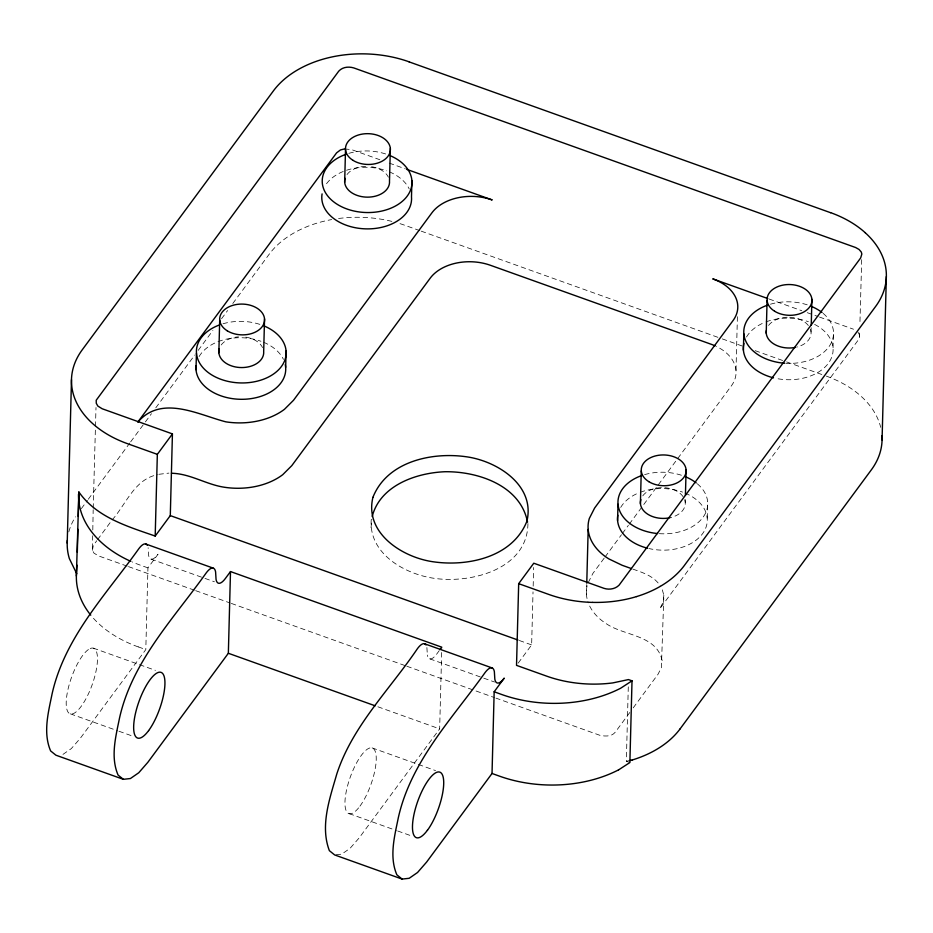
<?xml version="1.0" encoding="UTF-8"?>
<svg xmlns="http://www.w3.org/2000/svg" width="933" height="933" viewBox="0 0 933 933"><rect width="100%" height="100%" fill="white"/><g stroke="black" fill="none" stroke-linecap="round" stroke-linejoin="round"><path stroke-width="0.7" stroke-dasharray="4.67 3.5" d="M127.121 566.133L98.327 555.823L93.976 553.117L92.425 550.307L92.694 535.775M92.799 529.967L93.183 509.71M93.218 508.298L95.423 427.839M62.966 754.389L71.316 748.604L80.378 738.201L145.805 649.578L147.939 567.882L158.004 554.249A22.462 7.067 -70.3 0 1 148.604 555.298L148.137 547.764M527.938 523.553C527.553 569.363 470.687 583.93 433.635 578.238C404.281 573.935 368.57 553.409 371.229 519.553M336.078 854.78L341.723 854.138L350.062 848.354L359.135 837.951L439.653 728.883L441.764 648.622M518.212 663.095L531.635 644.913L533.023 591.884M533.175 586.146L533.664 567.509M586.46 594.788L586.729 584.618M629.88 762.541L626.335 761.27L628.329 685.3M633.215 707.855L658.033 674.256L661.38 667.643L663.853 595.277L661.894 588.338M685.242 502.421L685.323 499.587M707.237 518.165L707.657 501.826M735.997 370.389L737.408 316.649M811.057 332.008L811.174 327.751M833.052 347.764L833.472 331.413M861.695 259.689L859.876 324.906M95.469 426.393L96.006 407.499M663.853 595.277L663.095 602.286L659.748 608.887L858.535 339.647L859.491 337.758L859.701 330.62M371.019 527.716L371.894 519.308M92.425 550.307L93.312 545.42L96.74 540.778M81.369 508.625L87.422 500.415M88.285 499.248L129.827 442.988M130.69 441.81L144.533 423.057M145.396 421.891L151.461 413.681M155.788 407.826L194.729 355.076M198.181 350.388L212.899 330.469M221.553 318.748L227.605 310.537M232.795 303.505L269.147 254.289A101.242 69.427 1.5 0 1 317.103 223.092A100.834 69.159 1.5 0 1 331.705 219.57M97.592 539.624L111.284 521.081M112.135 519.926C126.095 504.31 134.492 479.13 157.525 474.722M439.28 650.593L436.761 653.998A22.462 7.067 -70.3 0 1 427.361 655.048M604.164 558.167L592.91 573.398L587.638 583.778A61.648 42.277 1.5 0 0 587.463 600.304M605.027 556.989L621.46 534.737M622.323 533.559L628.375 525.361M629.239 524.194L731.309 385.947A44.889 30.789 1.5 0 0 716.357 346.435M629.798 712.497L615.255 732.195C611.663 736.732 605.295 736.37 600.187 735.414L495.971 698.129M626.335 761.27L629.845 760.523M158.843 474.302L168.92 473.101M344.522 148.93L351.659 149.642L379.836 159.718M389.224 163.088L405.33 168.85M769.119 299.026L801.785 310.724M807.232 312.672L818.124 316.567M819.489 317.057L853.52 329.232M419.827 230.649L404.77 225.261A101.242 69.427 1.5 0 0 398.344 223.15M421.191 231.139L720.941 338.411M722.317 338.901L744.207 346.738M755.159 350.656L785.271 361.433M786.647 361.922L824.97 375.626M632.854 569.107C643.024 572.675 654.639 576.372 660.412 586.204M519.319 640.505L531.635 644.913M151.018 559.1L203.627 577.924M204.98 578.402L214.427 581.784M429.775 658.85L482.396 677.685M483.749 678.163L494.548 682.023M147.939 567.882L140.417 565.188A112.287 77.007 1.5 0 1 132.159 561.934M128.486 566.623L194.309 590.169M195.673 590.671L229.961 602.928M231.326 603.418L405.47 665.742M406.846 666.232L494.607 697.639M377.912 706.794L439.653 728.883M138.282 646.884L145.805 649.578M93.382 648.155L155.438 670.361M372.139 747.904L435.559 770.6M70.383 713.85L117.593 730.749M118.946 731.239L132.428 736.055M349.129 813.611L396.362 830.51M397.715 830.988L411.208 835.816M857.87 331.95L859.421 334.76L859.491 337.758M662.138 660.646C656.949 635.198 625.087 635.991 607.091 624.247A61.648 42.277 1.5 0 1 587.872 601.668M426.894 647.525L427.361 655.059M68.809 531.892A101.242 69.427 1.5 0 1 75.515 516.789M814.614 324.404A44.889 30.789 1.5 0 1 828.352 363.299A44.889 30.789 1.5 0 1 774.926 378.168M746.517 337A44.889 30.789 1.5 0 1 763.544 322.888M766.04 321.873A44.889 30.789 1.5 0 1 808.363 321.698M823.139 313.371A44.889 30.789 1.5 0 1 828.737 347.018A44.889 30.789 1.5 0 1 786.076 363.31M770.413 304.216A44.889 30.789 1.5 0 1 808.783 305.359M810.485 329.349A22.45 15.394 1.5 0 1 797.097 346.994M768.582 325.43A22.45 15.394 1.5 0 1 787.335 317.22M789.68 317.243A22.45 15.394 1.5 0 1 809.447 327.098M199.102 356.569A44.889 30.789 1.5 0 1 260.948 341.268M223.01 323.763A44.889 30.789 1.5 0 1 261.38 324.906M221.191 344.977A22.45 15.394 1.5 0 1 238.486 336.836M245.787 337.14A22.45 15.394 1.5 0 1 262.558 347.601M338.562 218.497A101.242 69.427 1.5 0 1 393.038 221.681M138.271 646.907A112.287 77.007 1.5 0 1 91.679 616.258M826.335 376.116A101.242 69.427 1.5 0 1 861.031 396.222A100.834 69.159 1.5 0 1 879.912 424.492A101.242 69.427 1.5 0 1 880.694 427.337M347.006 174.564A22.45 15.394 1.5 0 1 365.759 166.354M371.602 166.727A22.45 15.394 1.5 0 1 388.373 177.188M684.67 499.761A22.45 15.394 1.5 0 1 669.906 517.733M642.767 495.843A22.45 15.394 1.5 0 1 663.713 487.644A22.45 15.394 1.5 0 1 683.632 497.511M326.515 183.731A44.889 30.789 1.5 0 1 386.775 170.832M389.318 171.824A44.889 30.789 1.5 0 1 409.237 188.967M348.825 153.35A44.889 30.789 1.5 0 1 387.195 154.493M697.324 483.784A44.889 30.789 1.5 0 1 702.619 517.827A44.889 30.789 1.5 0 1 658.955 533.641M644.598 474.629A44.889 30.789 1.5 0 1 682.968 475.772M685.09 493.102A44.889 30.789 1.5 0 1 703.482 532.358A44.889 30.789 1.5 0 1 649.111 548.581M620.702 507.412A44.889 30.789 1.5 0 1 637.729 493.3M640.225 492.286A44.889 30.789 1.5 0 1 682.548 492.111M263.526 342.236A44.889 30.789 1.5 0 1 283.445 359.38M359.928 806.17A34.894 10.974 -70.3 0 0 376.232 759.625A34.894 10.974 -70.3 0 0 361.281 755.427A34.894 10.974 -70.3 0 0 344.965 801.96A34.894 10.974 -70.3 0 0 359.928 806.17M88.448 649.52A34.894 10.974 -70.3 0 0 66.208 702.222A34.894 10.974 -70.3 0 0 75.27 712.52A34.894 10.974 -70.3 0 0 92.437 683.971A34.894 10.974 -70.3 0 0 88.448 649.52"/><path stroke-width="1.4" d="M67.211 543.123L71.491 379.719M90.781 615.162A112.287 77.007 1.5 0 1 76.378 575.929L78.885 492.018C96.589 517.337 127.471 526.434 155.193 536.055L170.296 515.611L172.43 433.903L102.175 408.759L97.825 406.053L96.274 403.243L96.216 400.234L338.737 71.165C342.539 66.966 348.615 66.36 353.805 67.934L855.666 247.537L859.06 249.473L861.299 252.062L861.835 254.056L860.669 257.94L619.104 585.131C615.302 589.05 609.132 590.006 604.036 588.35L533.769 563.217L518.678 583.661L516.532 665.369L546.645 676.133A101.242 69.427 1.5 0 0 612.864 682.898L628.469 679.574L632.014 680.833L629.88 762.541L618.486 769.947M76.331 575.929L76.972 565.118M77.311 552.219L77.917 529.291M78.255 516.392L78.885 492.018M155.193 536.055L157.339 454.348L172.43 433.903M196 369.69L196.431 353.35M218.847 352.756L219.698 320.077M147.239 545.199A22.462 7.067 -70.3 0 0 138.737 548.826C106.175 594.484 64.762 637.216 52.12 693.732C48.364 712.264 42.813 732.697 50.627 750.925L55.91 755.194L123.354 779.323L130.422 778.53L138.76 772.746L147.834 762.331L228.352 653.275L230.498 571.567L441.799 647.187L440.119 649.45M264.54 318.888L263.677 351.566A22.45 15.394 1.5 0 1 239.653 367.497A22.45 15.394 1.5 0 1 219.29 348.755M285.673 367.31L286.093 350.971M344.662 182.343L345.513 149.665M390.356 148.475L389.493 181.154A22.45 15.394 1.5 0 1 365.468 197.085A22.45 15.394 1.5 0 1 345.105 178.343M411.908 180.559L411.488 196.898A44.889 30.789 1.5 0 1 365.386 228.853A44.889 30.789 1.5 0 1 322.083 193.901M492.029 773.48L494.163 691.773L504.228 678.139A22.462 7.067 -70.3 0 1 494.828 679.201L494.362 671.667A22.462 7.067 -70.3 0 0 484.962 672.728C452.4 718.387 410.986 761.118 398.344 817.623C394.589 836.166 389.038 856.599 396.852 874.816L402.135 879.084L409.19 878.291L417.541 872.495L426.603 862.092L492.029 773.48L499.552 776.174A112.287 77.007 1.5 0 0 618.462 769.923M586.764 583.16L588.175 529.419M617.564 520.556L617.996 504.217M640.411 503.61L641.263 470.932M685.428 495.318L686.105 469.742M743.379 350.143L743.811 333.804M766.226 333.209L767.078 300.519M811.244 324.906L811.92 299.33M882.07 439.979L886.35 276.576A100.834 69.159 1.5 0 0 865.311 232.818M372.197 516.497C380.174 485.522 415.873 472.961 444.854 471.736C477.999 471.235 520.497 485.557 527.553 522.165M230.498 571.567L225.459 578.378A22.462 7.067 -70.3 0 1 216.059 579.44L215.593 571.906A22.462 7.067 -70.3 0 0 206.181 572.967C173.631 618.626 132.218 661.357 119.564 717.862C115.809 736.405 110.269 756.838 118.071 775.055L123.354 779.323M680.134 728.825L871.375 469.8A101.242 69.427 1.5 0 0 881.977 435.746M632.014 680.833L620.632 688.239A112.287 77.007 1.5 0 1 501.686 694.49L494.163 691.773M344.522 148.93L340.452 149.945L336.591 152.86L137.804 422.113C161.619 394.542 197.948 414.625 225.868 421.844A61.648 42.277 1.5 0 0 284.46 409.307L293.51 400.28L431.909 212.829A44.889 30.789 1.5 0 1 492.181 199.942L406.671 169.328M629.845 760.523L632.177 760.022M171.474 473.264C189.959 473.532 206.065 484.46 224.153 487.213A61.648 42.277 1.5 0 0 282.746 474.675L291.796 465.637L430.195 278.186A44.889 30.789 1.5 0 1 490.466 265.299L711.296 344.312A44.889 30.789 1.5 0 1 715.121 345.863M409.051 61.858L830.615 212.712M712.999 278.944L767.754 298.537M631.524 568.629L622.148 565.281L608.806 558.879A61.648 42.277 1.5 0 1 589.341 518.421L594.624 508.03L733.023 320.579A44.889 30.789 1.5 0 0 712.999 278.955M157.339 454.348L127.226 443.583A101.242 69.427 1.5 0 1 80.786 410.03A100.834 69.159 1.5 0 1 73.649 395.207A101.242 69.427 1.5 0 1 82.174 349.898L273.416 90.874A101.242 69.427 1.5 0 1 302.024 67.468A100.834 69.159 1.5 0 1 342.843 55.082A101.242 69.427 1.5 0 1 409.144 61.835M518.678 583.661L548.791 594.438A101.242 69.427 1.5 0 0 592.362 602.403M170.296 515.611L517.943 640.015M145.723 543.986L213.179 568.115M424.48 643.735L491.948 667.876M228.352 653.275L375.171 705.803M402.135 879.084L334.667 854.943L329.372 850.674C319.891 825.728 329.792 798.415 336.778 774.052C352.429 725.897 389.714 689.65 417.494 648.587A22.462 7.067 -70.3 0 1 425.984 644.96M76.751 573.725L69.369 558.622A101.242 69.427 1.5 0 1 67.363 540.312M795.721 347.321A22.45 15.394 1.5 0 1 766.355 330.527M784.758 363.24A44.889 30.789 1.5 0 1 744.651 338.096A44.889 30.789 1.5 0 1 767.742 305.079M811.325 306.362A44.889 30.789 1.5 0 1 822.031 312.497M680.145 728.825A101.242 69.427 1.5 0 1 632.177 760.01M263.957 325.897A44.889 30.789 1.5 0 1 275.48 372.57A44.889 30.789 1.5 0 1 206.718 371.322A44.889 30.789 1.5 0 1 219.08 325.092M196.047 365.666A44.889 30.789 1.5 0 0 220.713 395.755A44.889 30.789 1.5 0 0 267.141 393.819A44.889 30.789 1.5 0 0 285.253 364.64M773.504 377.853A44.889 30.789 1.5 0 1 743.904 343.449M427.419 830.335A34.894 10.974 -70.3 0 0 442.767 775.696A34.894 10.974 -70.3 0 0 417.494 801.972A34.894 10.974 -70.3 0 0 416.608 837.752A34.894 10.974 -70.3 0 0 427.442 830.23M130.807 561.351A112.287 77.007 1.5 0 1 78.512 494.233M886.35 276.576A101.242 69.427 1.5 0 1 875.667 306.397L684.414 565.41A101.242 69.427 1.5 0 1 636.458 596.607M830.592 212.642A101.242 69.427 1.5 0 1 865.276 232.749M636.458 596.619A100.834 69.159 1.5 0 1 592.467 602.38M389.772 155.484A44.889 30.789 1.5 0 1 400.98 202.414A44.889 30.789 1.5 0 1 331.915 200.385A44.889 30.789 1.5 0 1 346.19 154.213M669.906 517.733A22.45 15.394 1.5 0 1 647.922 514.328A22.45 15.394 1.5 0 1 640.854 499.621M657.637 533.548A44.889 30.789 1.5 0 1 618.707 508.065A44.889 30.789 1.5 0 1 641.927 475.492M685.51 476.775A44.889 30.789 1.5 0 1 696.216 482.909M647.689 548.254A44.889 30.789 1.5 0 1 617.821 515.191M372.908 497.359C364.22 533.396 402.963 557.876 434.067 561.899C468.553 566.681 512.812 556.919 526.9 521.232C535.589 485.195 496.846 460.704 465.754 456.692C431.256 451.91 387.008 461.672 372.908 497.359M774.6 311.225A22.45 15.394 1.5 0 0 811.488 303.33A22.45 15.394 1.5 0 0 782.437 285.218A22.45 15.394 1.5 0 0 774.6 311.225M148.627 730.597A34.894 10.974 -70.3 0 0 163.17 674.186A34.894 10.974 -70.3 0 0 136.09 710.864A34.894 10.974 -70.3 0 0 148.627 730.597M353.036 160.371A22.45 15.394 1.5 0 0 389.924 152.476A22.45 15.394 1.5 0 0 360.873 134.352A22.45 15.394 1.5 0 0 353.036 160.371M648.785 481.638A22.45 15.394 1.5 0 0 685.673 473.742A22.45 15.394 1.5 0 0 656.622 455.631A22.45 15.394 1.5 0 0 648.785 481.638M227.22 330.783A22.45 15.394 1.5 0 0 264.109 322.888A22.45 15.394 1.5 0 0 235.058 304.764A22.45 15.394 1.5 0 0 227.22 330.783"/></g></svg>
